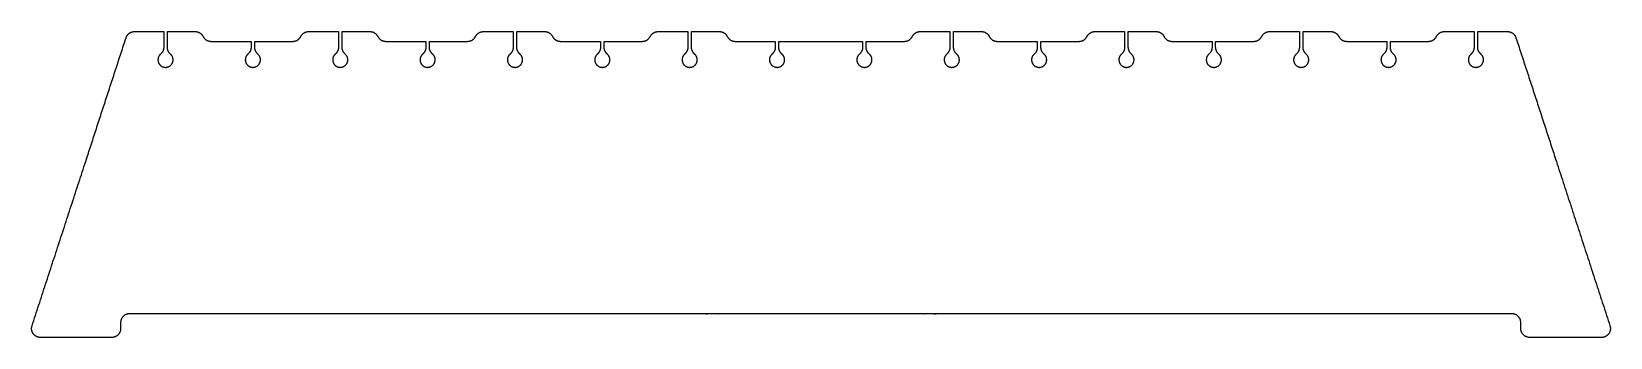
# Model space of a CAD drawing. Header units: inches. Extents: x 15.3 to 36.3, y -26.7 to -22.6.
import ezdxf

# ---------------------------------------------------------------- set-up
doc = ezdxf.new("R2010")
doc.units = ezdxf.units.IN
doc.header["$MEASUREMENT"] = 0
doc.layers.add('cut clear acryl', color=1, linetype='Continuous', true_color=0xfb0007)

msp = doc.modelspace()

# ---------------------------------------------------------------- linework, layer by layer
at = {"layer": 'cut clear acryl'}
for points, weights in [([(16.571, -22.726), (16.597, -22.645), (16.683, -22.645)], [1, 0.809348720073, 1]), ([(17.49, -22.645), (17.562, -22.645), (17.595, -22.71)], [1, 0.851255805752, 1]), ([(18.894, -22.71), (18.927, -22.645), (19, -22.645)], [1, 0.851255841216, 0.999999929073]), ([(19.812, -22.645), (19.885, -22.645), (19.918, -22.71)], [1, 0.851255875909, 1]), ([(21.217, -22.71), (21.25, -22.645), (21.323, -22.645)], [1, 0.851255805752, 1]), ([(22.135, -22.645), (22.208, -22.645), (22.241, -22.71)], [1, 0.851255805752, 1]), ([(23.54, -22.71), (23.573, -22.645), (23.646, -22.645)], [1, 0.851255805752, 1]), ([(24.458, -22.645), (24.531, -22.645), (24.564, -22.71)], [1, 0.851255805752, 1]), ([(27.024, -22.71), (27.057, -22.645), (27.13, -22.645)], [1, 0.851255805752, 1]), ([(27.942, -22.645), (28.015, -22.645), (28.048, -22.71)], [1, 0.851255805752, 1]), ([(29.347, -22.71), (29.38, -22.645), (29.453, -22.645)], [1, 0.851255805752, 1]), ([(30.265, -22.645), (30.338, -22.645), (30.371, -22.71)], [1, 0.851255805752, 1]), ([(31.67, -22.71), (31.703, -22.645), (31.775, -22.645)], [1, 0.851255805752, 1]), ([(32.588, -22.645), (32.661, -22.645), (32.694, -22.71)], [1, 0.851255875909, 1]), ([(33.993, -22.71), (34.025, -22.645), (34.098, -22.645)], [1, 0.851255805752, 1]), ([(34.937, -22.645), (35.023, -22.645), (35.049, -22.726)], [1, 0.809348720073, 1]), ([(17.072, -22.854), (17.072, -22.908), (17.03, -22.944)], [1, 0.908513892182, 1]), ([(17.161, -22.944), (17.12, -22.908), (17.12, -22.854)], [0.999999956376, 0.908513913995, 1]), ([(17.595, -22.71), (17.628, -22.775), (17.701, -22.775)], [1, 0.851255805752, 1]), ([(18.233, -22.854), (18.233, -22.908), (18.192, -22.944)], [1, 0.908513892182, 1]), ([(18.323, -22.944), (18.282, -22.908), (18.282, -22.854)], [0.999999956376, 0.908513913995, 1]), ([(18.789, -22.775), (18.862, -22.775), (18.894, -22.71)], [1, 0.851255805752, 1]), ([(19.395, -22.854), (19.395, -22.908), (19.353, -22.944)], [1, 0.908513892182, 1]), ([(19.484, -22.944), (19.443, -22.908), (19.443, -22.854)], [0.999999956376, 0.908513913995, 1]), ([(19.918, -22.71), (19.951, -22.775), (20.023, -22.775)], [1, 0.851255805752, 1]), ([(20.556, -22.854), (20.556, -22.908), (20.515, -22.944)], [1, 0.908513892182, 1]), ([(20.646, -22.944), (20.604, -22.908), (20.604, -22.854)], [1, 0.908513892183, 1]), ([(21.112, -22.775), (21.184, -22.775), (21.217, -22.71)], [1, 0.851255805752, 1]), ([(21.717, -22.854), (21.717, -22.908), (21.676, -22.944)], [1, 0.908513892182, 1]), ([(21.807, -22.944), (21.766, -22.908), (21.766, -22.854)], [1, 0.908513892183, 1]), ([(22.241, -22.71), (22.274, -22.775), (22.346, -22.775)], [1, 0.851255805752, 1]), ([(22.879, -22.854), (22.879, -22.908), (22.838, -22.944)], [1, 0.908513892182, 1]), ([(22.968, -22.944), (22.927, -22.908), (22.927, -22.854)], [1, 0.908513892183, 1]), ([(23.435, -22.775), (23.507, -22.775), (23.54, -22.71)], [0.999999929073, 0.851255841216, 1]), ([(24.04, -22.854), (24.04, -22.908), (23.999, -22.944)], [1, 0.908513892182, 1]), ([(24.13, -22.944), (24.089, -22.908), (24.089, -22.854)], [1, 0.908513913995, 0.999999956376]), ([(24.564, -22.71), (24.596, -22.775), (24.669, -22.775)], [1, 0.851255805752, 1]), ([(25.202, -22.854), (25.202, -22.908), (25.16, -22.944)], [1, 0.908513892182, 1]), ([(25.291, -22.944), (25.25, -22.908), (25.25, -22.854)], [1, 0.908513892183, 1]), ([(26.363, -22.854), (26.363, -22.908), (26.322, -22.944)], [1, 0.908513892182, 1]), ([(26.453, -22.944), (26.411, -22.908), (26.411, -22.854)], [0.999999956376, 0.908513913995, 1]), ([(26.919, -22.775), (26.992, -22.775), (27.024, -22.71)], [1, 0.851255805752, 1]), ([(27.524, -22.854), (27.524, -22.908), (27.483, -22.944)], [1, 0.908513892182, 1]), ([(27.614, -22.944), (27.573, -22.908), (27.573, -22.854)], [0.999999956376, 0.908513913995, 1]), ([(28.048, -22.71), (28.081, -22.775), (28.153, -22.775)], [1, 0.851255805752, 1]), ([(28.686, -22.854), (28.686, -22.908), (28.645, -22.944)], [1, 0.908513892182, 1]), ([(28.776, -22.944), (28.734, -22.908), (28.734, -22.854)], [0.999999956376, 0.908513913995, 1]), ([(29.242, -22.775), (29.314, -22.775), (29.347, -22.71)], [1, 0.851255805752, 1]), ([(29.847, -22.854), (29.847, -22.908), (29.806, -22.944)], [1, 0.908513892182, 1]), ([(29.937, -22.944), (29.896, -22.908), (29.896, -22.854)], [0.999999956376, 0.908513913995, 1]), ([(30.371, -22.71), (30.403, -22.775), (30.476, -22.775)], [1, 0.851255805752, 1]), ([(31.009, -22.854), (31.009, -22.908), (30.967, -22.944)], [1, 0.908513892182, 1]), ([(31.098, -22.944), (31.057, -22.908), (31.057, -22.854)], [1, 0.908513892183, 1]), ([(31.564, -22.775), (31.637, -22.775), (31.67, -22.71)], [1, 0.851255805752, 1]), ([(32.17, -22.854), (32.17, -22.908), (32.129, -22.944)], [1, 0.908513892182, 1]), ([(32.26, -22.944), (32.219, -22.908), (32.219, -22.854)], [0.999999956376, 0.908513913995, 1]), ([(32.694, -22.71), (32.726, -22.775), (32.799, -22.775)], [1, 0.851255805752, 1]), ([(33.332, -22.854), (33.332, -22.908), (33.29, -22.944)], [1, 0.908513892182, 1]), ([(33.421, -22.944), (33.38, -22.908), (33.38, -22.854)], [1, 0.908513892183, 1]), ([(33.887, -22.775), (33.96, -22.775), (33.993, -22.71)], [1, 0.851255875909, 1]), ([(34.493, -22.854), (34.493, -22.908), (34.452, -22.944)], [1, 0.908513892182, 1]), ([(34.583, -22.944), (34.541, -22.908), (34.541, -22.854)], [1, 0.908513892183, 1]), ([(16.617, -26.399), (16.499, -26.399), (16.499, -26.517)], [1, 0.707106781187, 1]), ([(35.114, -26.517), (35.114, -26.399), (34.996, -26.399)], [1, 0.707106781187, 1]), ([(16.499, -26.596), (16.499, -26.714), (16.381, -26.714)], [1, 0.707106781187, 1]), ([(35.232, -26.714), (35.114, -26.714), (35.114, -26.596)], [1, 0.707106781187, 1])]:
    msp.add_rational_spline(points, weights, degree=2, dxfattribs=at)
for points in [[(16.683, -22.645), (16.877, -22.645), (17.072, -22.645)], [(17.072, -22.645), (17.072, -22.749), (17.072, -22.854)], [(17.12, -22.854), (17.12, -22.749), (17.12, -22.645)], [(17.12, -22.645), (17.305, -22.645), (17.49, -22.645)], [(19, -22.645), (19.197, -22.645), (19.395, -22.645)], [(19.395, -22.645), (19.395, -22.749), (19.395, -22.854)], [(19.443, -22.854), (19.443, -22.749), (19.443, -22.645)], [(19.443, -22.645), (19.628, -22.645), (19.812, -22.645)], [(21.323, -22.645), (21.52, -22.645), (21.717, -22.645)], [(21.717, -22.645), (21.717, -22.749), (21.717, -22.854)], [(21.766, -22.854), (21.766, -22.749), (21.766, -22.645)], [(21.766, -22.645), (21.951, -22.645), (22.135, -22.645)], [(23.646, -22.645), (23.843, -22.645), (24.04, -22.645)], [(24.04, -22.645), (24.04, -22.749), (24.04, -22.854)], [(24.089, -22.854), (24.089, -22.749), (24.089, -22.645)], [(24.089, -22.645), (24.273, -22.645), (24.458, -22.645)], [(27.13, -22.645), (27.327, -22.645), (27.524, -22.645)], [(27.524, -22.645), (27.524, -22.749), (27.524, -22.854)], [(27.573, -22.854), (27.573, -22.749), (27.573, -22.645)], [(27.573, -22.645), (27.758, -22.645), (27.942, -22.645)], [(29.453, -22.645), (29.65, -22.645), (29.847, -22.645)], [(29.847, -22.645), (29.847, -22.749), (29.847, -22.854)], [(29.896, -22.854), (29.896, -22.749), (29.896, -22.645)], [(29.896, -22.645), (30.08, -22.645), (30.265, -22.645)], [(31.775, -22.645), (31.973, -22.645), (32.17, -22.645)], [(32.17, -22.645), (32.17, -22.749), (32.17, -22.854)], [(32.219, -22.854), (32.219, -22.749), (32.219, -22.645)], [(32.219, -22.645), (32.403, -22.645), (32.588, -22.645)], [(34.098, -22.645), (34.296, -22.645), (34.493, -22.645)], [(34.493, -22.645), (34.493, -22.749), (34.493, -22.854)], [(34.541, -22.854), (34.541, -22.749), (34.541, -22.645)], [(34.541, -22.645), (34.739, -22.645), (34.937, -22.645)], [(17.701, -22.775), (17.967, -22.775), (18.233, -22.775)], [(18.233, -22.775), (18.233, -22.814), (18.233, -22.854)], [(18.282, -22.854), (18.282, -22.814), (18.282, -22.775)], [(18.282, -22.775), (18.535, -22.775), (18.789, -22.775)], [(20.023, -22.775), (20.29, -22.775), (20.556, -22.775)], [(20.556, -22.775), (20.556, -22.814), (20.556, -22.854)], [(20.604, -22.854), (20.604, -22.814), (20.604, -22.775)], [(20.604, -22.775), (20.858, -22.775), (21.112, -22.775)], [(22.346, -22.775), (22.613, -22.775), (22.879, -22.775)], [(22.879, -22.775), (22.879, -22.814), (22.879, -22.854)], [(22.927, -22.854), (22.927, -22.814), (22.927, -22.775)], [(24.669, -22.775), (24.935, -22.775), (25.202, -22.775)], [(25.202, -22.775), (25.202, -22.814), (25.202, -22.854)], [(25.25, -22.854), (25.25, -22.814), (25.25, -22.775)], [(25.25, -22.775), (25.807, -22.775), (26.363, -22.775)], [(26.363, -22.775), (26.363, -22.814), (26.363, -22.854)], [(26.411, -22.854), (26.411, -22.814), (26.411, -22.775)], [(26.411, -22.775), (26.665, -22.775), (26.919, -22.775)], [(28.686, -22.775), (28.686, -22.814), (28.686, -22.854)], [(28.734, -22.854), (28.734, -22.814), (28.734, -22.775)], [(28.734, -22.775), (28.988, -22.775), (29.242, -22.775)], [(30.476, -22.775), (30.742, -22.775), (31.009, -22.775)], [(31.009, -22.775), (31.009, -22.814), (31.009, -22.854)], [(31.057, -22.854), (31.057, -22.814), (31.057, -22.775)], [(31.057, -22.775), (31.311, -22.775), (31.564, -22.775)], [(32.799, -22.775), (33.065, -22.775), (33.332, -22.775)], [(33.332, -22.775), (33.332, -22.814), (33.332, -22.854)], [(33.38, -22.854), (33.38, -22.814), (33.38, -22.775)], [(33.38, -22.775), (33.634, -22.775), (33.887, -22.775)], [(16.499, -26.517), (16.499, -26.556), (16.499, -26.596)], [(35.114, -26.596), (35.114, -26.556), (35.114, -26.517)], [(16.381, -26.714), (15.907, -26.714), (15.433, -26.714)], [(36.187, -26.714), (35.71, -26.714), (35.232, -26.714)]]:
    msp.add_open_spline(points, degree=2, dxfattribs=at)
for points, knots in [([(15.321, -26.559), (15.683, -25.449), (16.045, -24.34), (16.308, -23.533), (16.571, -22.726)], [1534.904024, 1534.904024, 1534.904024, 1593.959531, 1593.959531, 1636.896809, 1636.896809, 1636.896809]), ([(35.049, -22.726), (35.313, -23.533), (35.576, -24.34), (35.938, -25.449), (36.299, -26.559)], [1020.05529, 1020.05529, 1020.05529, 1062.992562, 1062.992562, 1122.048075, 1122.048075, 1122.048075]), ([(34.996, -26.399), (31.483, -26.399), (27.97, -26.399), (27.843, -26.399), (27.715, -26.399), (25.81, -26.399), (23.905, -26.399), (23.778, -26.399), (23.65, -26.399), (20.134, -26.399), (16.617, -26.399)], [1161.994943, 1161.994943, 1161.994943, 1273.643283, 1273.643283, 1280.120035, 1280.120035, 1376.900035, 1376.900035, 1383.376787, 1383.376787, 1495.138717, 1495.138717, 1495.138717])]:
    msp.add_open_spline(points, degree=2, knots=knots, dxfattribs=at)
for points, weights, knots in [([(22.927, -22.775), (23.01, -22.775), (23.093, -22.775), (23.264, -22.775), (23.435, -22.775)], [1, 0.71761935055, 0.514977532284, 0.717619302236, 0.99999986535], [1896.780381, 1896.780381, 1896.780381, 1899.277757, 1899.277757, 1907.517652, 1907.517652, 1907.517652]), ([(28.153, -22.775), (28.34, -22.775), (28.527, -22.775), (28.607, -22.775), (28.686, -22.775)], [1, 0.550312605775, 0.302843964075, 0.550312605775, 1], [2122.149927, 2122.149927, 2122.149927, 2131.169394, 2131.169394, 2133.558936, 2133.558936, 2133.558936]), ([(17.03, -22.944), (16.99, -22.979), (16.996, -23.032), (17.007, -23.121), (17.096, -23.121), (17.185, -23.121), (17.196, -23.032), (17.202, -22.979), (17.161, -22.944)], [1, 0.934735501203, 1.12456831677, 0.842036938849, 1.12456831677, 0.842036938849, 1.12456831677, 0.934735441398, 1], [1654.426341, 1654.426341, 1654.426341, 1656.914389, 1656.914389, 1660.617392, 1660.617392, 1664.320396, 1664.320396, 1666.808444, 1666.808444, 1666.808444]), ([(18.192, -22.944), (18.151, -22.979), (18.157, -23.032), (18.168, -23.121), (18.257, -23.121), (18.346, -23.121), (18.357, -23.032), (18.364, -22.979), (18.323, -22.944)], [1, 0.934735501203, 1.12456831677, 0.842036938849, 1.12456831677, 0.842036938849, 1.12456831677, 0.934735486658, 0.999999968879], [1699.50122, 1699.50122, 1699.50122, 1701.989268, 1701.989268, 1705.692271, 1705.692271, 1709.395275, 1709.395275, 1711.883323, 1711.883323, 1711.883323]), ([(19.353, -22.944), (19.312, -22.979), (19.319, -23.032), (19.33, -23.121), (19.419, -23.121), (19.508, -23.121), (19.519, -23.032), (19.525, -22.979), (19.484, -22.944)], [1, 0.934735501203, 1.12456831677, 0.842036938849, 1.12456831677, 0.842036938849, 1.12456831677, 0.934735486658, 0.999999968879], [1744.576099, 1744.576099, 1744.576099, 1747.064147, 1747.064147, 1750.76715, 1750.76715, 1754.470154, 1754.470154, 1756.958202, 1756.958202, 1756.958202]), ([(20.515, -22.944), (20.474, -22.979), (20.48, -23.032), (20.491, -23.121), (20.58, -23.121), (20.669, -23.121), (20.68, -23.032), (20.687, -22.979), (20.646, -22.944)], [1, 0.934735501203, 1.12456831677, 0.842036938849, 1.12456831677, 0.842036938849, 1.12456831677, 0.934735486658, 0.999999968879], [1789.650978, 1789.650978, 1789.650978, 1792.139026, 1792.139026, 1795.842029, 1795.842029, 1799.545033, 1799.545033, 1802.033081, 1802.033081, 1802.033081]), ([(21.676, -22.944), (21.635, -22.979), (21.642, -23.032), (21.653, -23.121), (21.742, -23.121), (21.831, -23.121), (21.841, -23.032), (21.848, -22.979), (21.807, -22.944)], [1, 0.934735501203, 1.12456831677, 0.842036938849, 1.12456831677, 0.842036938849, 1.12456831677, 0.934735486658, 0.999999968879], [1834.725857, 1834.725857, 1834.725857, 1837.213905, 1837.213905, 1840.916908, 1840.916908, 1844.619912, 1844.619912, 1847.10796, 1847.10796, 1847.10796]), ([(22.838, -22.944), (22.797, -22.979), (22.803, -23.032), (22.814, -23.121), (22.903, -23.121), (22.992, -23.121), (23.003, -23.032), (23.009, -22.979), (22.968, -22.944)], [1, 0.934735501203, 1.12456831677, 0.842036938849, 1.12456831677, 0.842036938849, 1.12456831677, 0.934735486658, 0.999999968879], [1879.800736, 1879.800736, 1879.800736, 1882.288784, 1882.288784, 1885.991787, 1885.991787, 1889.694791, 1889.694791, 1892.182839, 1892.182839, 1892.182839]), ([(23.999, -22.944), (23.958, -22.979), (23.965, -23.032), (23.975, -23.121), (24.064, -23.121), (24.153, -23.121), (24.164, -23.032), (24.171, -22.979), (24.13, -22.944)], [1, 0.934735501203, 1.12456831677, 0.842036938849, 1.12456831677, 0.842036938849, 1.12456831677, 0.934735486658, 0.999999968879], [1931.522911, 1931.522911, 1931.522911, 1934.010959, 1934.010959, 1937.713962, 1937.713962, 1941.416966, 1941.416966, 1943.905014, 1943.905014, 1943.905014]), ([(25.16, -22.944), (25.119, -22.979), (25.126, -23.032), (25.137, -23.121), (25.226, -23.121), (25.315, -23.121), (25.326, -23.032), (25.332, -22.979), (25.291, -22.944)], [1, 0.934735501203, 1.12456831677, 0.842036938849, 1.12456831677, 0.842036938849, 1.12456831677, 0.934735486658, 0.999999968879], [1984.739461, 1984.739461, 1984.739461, 1987.227509, 1987.227509, 1990.930512, 1990.930512, 1994.633516, 1994.633516, 1997.121564, 1997.121564, 1997.121564]), ([(26.322, -22.944), (26.281, -22.979), (26.287, -23.032), (26.298, -23.121), (26.387, -23.121), (26.476, -23.121), (26.487, -23.032), (26.494, -22.979), (26.453, -22.944)], [1, 0.934735501203, 1.12456831677, 0.842036938849, 1.12456831677, 0.842036938849, 1.12456831677, 0.934735486658, 0.999999968879], [2033.153229, 2033.153229, 2033.153229, 2035.641276, 2035.641276, 2039.34428, 2039.34428, 2043.047284, 2043.047284, 2045.535332, 2045.535332, 2045.535332]), ([(27.483, -22.944), (27.442, -22.979), (27.449, -23.032), (27.46, -23.121), (27.549, -23.121), (27.638, -23.121), (27.649, -23.032), (27.655, -22.979), (27.614, -22.944)], [1, 0.934735501203, 1.12456831677, 0.842036938849, 1.12456831677, 0.842036938849, 1.12456831677, 0.934735486658, 0.999999968879], [2086.369779, 2086.369779, 2086.369779, 2088.857826, 2088.857826, 2092.56083, 2092.56083, 2096.263834, 2096.263834, 2098.751882, 2098.751882, 2098.751882]), ([(28.645, -22.944), (28.604, -22.979), (28.61, -23.032), (28.621, -23.121), (28.71, -23.121), (28.799, -23.121), (28.81, -23.032), (28.816, -22.979), (28.776, -22.944)], [1, 0.934735501203, 1.12456831677, 0.842036938849, 1.12456831677, 0.842036938849, 1.12456831677, 0.934735486658, 0.999999968879], [2138.156479, 2138.156479, 2138.156479, 2140.644527, 2140.644527, 2144.34753, 2144.34753, 2148.050534, 2148.050534, 2150.538582, 2150.538582, 2150.538582]), ([(29.806, -22.944), (29.765, -22.979), (29.772, -23.032), (29.782, -23.121), (29.872, -23.121), (29.961, -23.121), (29.971, -23.032), (29.978, -22.979), (29.937, -22.944)], [1, 0.934735501203, 1.12456831677, 0.842036938849, 1.12456831677, 0.842036938849, 1.12456831677, 0.934735486658, 0.999999968879], [2183.231358, 2183.231358, 2183.231358, 2185.719406, 2185.719406, 2189.422409, 2189.422409, 2193.125413, 2193.125413, 2195.613461, 2195.613461, 2195.613461]), ([(30.967, -22.944), (30.927, -22.979), (30.933, -23.032), (30.944, -23.121), (31.033, -23.121), (31.122, -23.121), (31.133, -23.032), (31.139, -22.979), (31.098, -22.944)], [1, 0.934735501203, 1.12456831677, 0.842036938849, 1.12456831677, 0.842036938849, 1.12456831677, 0.934735486658, 0.999999968879], [2228.306237, 2228.306237, 2228.306237, 2230.794285, 2230.794285, 2234.497288, 2234.497288, 2238.200292, 2238.200292, 2240.68834, 2240.68834, 2240.68834]), ([(32.129, -22.944), (32.088, -22.979), (32.094, -23.032), (32.105, -23.121), (32.194, -23.121), (32.283, -23.121), (32.294, -23.032), (32.301, -22.979), (32.26, -22.944)], [1, 0.934735501203, 1.12456831677, 0.842036938849, 1.12456831677, 0.842036938849, 1.12456831677, 0.934735486658, 0.999999968879], [2273.381116, 2273.381116, 2273.381116, 2275.869164, 2275.869164, 2279.572167, 2279.572167, 2283.275171, 2283.275171, 2285.763219, 2285.763219, 2285.763219]), ([(33.29, -22.944), (33.249, -22.979), (33.256, -23.032), (33.267, -23.121), (33.356, -23.121), (33.445, -23.121), (33.456, -23.032), (33.462, -22.979), (33.421, -22.944)], [1, 0.934735501203, 1.12456831677, 0.842036938849, 1.12456831677, 0.842036938849, 1.12456831677, 0.934735486658, 0.999999968879], [2318.455995, 2318.455995, 2318.455995, 2320.944042, 2320.944042, 2324.647046, 2324.647046, 2328.35005, 2328.35005, 2330.838098, 2330.838098, 2330.838098]), ([(34.452, -22.944), (34.411, -22.979), (34.417, -23.032), (34.428, -23.121), (34.517, -23.121), (34.606, -23.121), (34.617, -23.032), (34.624, -22.979), (34.583, -22.944)], [1, 0.934735501203, 1.12456831677, 0.842036938849, 1.12456831677, 0.842036938849, 1.12456831677, 0.934735486658, 0.999999968879], [990.035822, 990.035822, 990.035822, 992.52387, 992.52387, 996.226874, 996.226874, 999.929877, 999.929877, 1002.417925, 1002.417925, 1002.417925]), ([(15.433, -26.714), (15.373, -26.714), (15.337, -26.665), (15.302, -26.616), (15.321, -26.559)], [1, 0.890878330607, 1, 0.890878330607, 1], [1529.24577, 1529.24577, 1529.24577, 1532.074897, 1532.074897, 1534.904024, 1534.904024, 1534.904024]), ([(36.299, -26.559), (36.318, -26.616), (36.283, -26.665), (36.247, -26.714), (36.187, -26.714)], [1, 0.890878330607, 1, 0.890878330607, 1], [1122.048075, 1122.048075, 1122.048075, 1124.877203, 1124.877203, 1127.70633, 1127.70633, 1127.70633])]:
    msp.add_rational_spline(points, weights, degree=2, knots=knots, dxfattribs=at)

doc.saveas('drawing.dxf')
